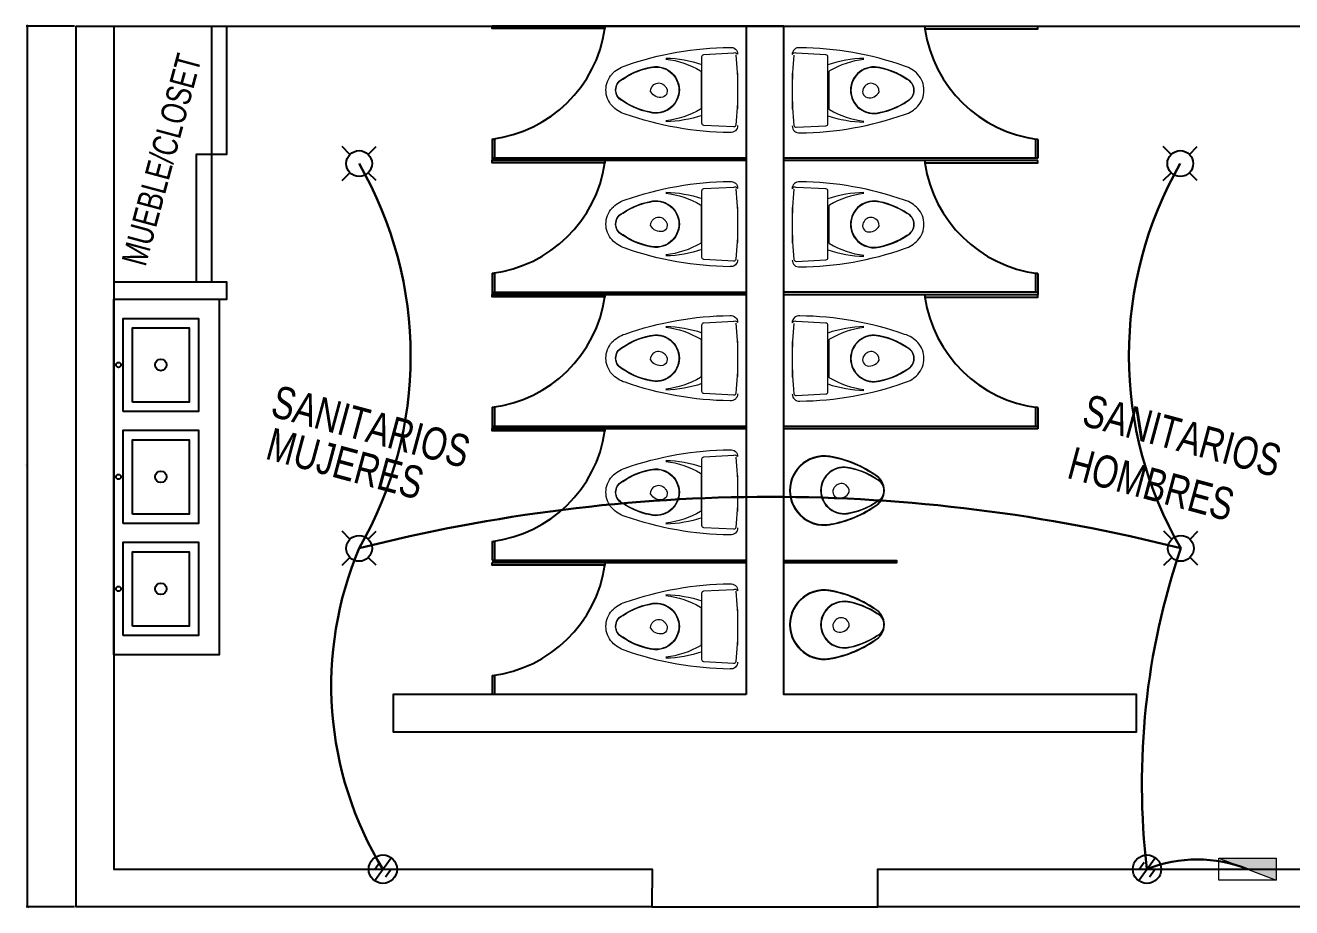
# Model space of a CAD drawing. Header units: millimetres. Extents: x 2875 to 3081, y 1731 to 1865.
# Drawn here: x 2874.9 to 2988.3, y 1778.3 to 1857.3 of the extents above; entities that cross this region are included whole.
import ezdxf

# ---------------------------------------------------------------- set-up
doc = ezdxf.new("R2010")
doc.units = ezdxf.units.MM
doc.layers.add('COTAS', color=202, linetype='Continuous', lineweight=0)
doc.layers.add('MOVILIARIO SANITARIO', color=142, linetype='Continuous', lineweight=0)
doc.layers.add('www.dwgautocad.com', color=7, linetype='Continuous')
doc.styles.add('ARRAY BASE$0$STYLE1', font='swissc.ttf', dxfattribs={"width": 0.9})
doc.styles.get("Standard").update_dxf_attribs({"font": 'arial.ttf'})
doc.dimstyles.new('metros anotativo', dxfattribs={"dimtxt": 0.12, "dimasz": 0.15, "dimexe": 0.125, "dimexo": 0.15, "dimgap": 0.0652, "dimtad": 1, "dimzin": 1, "dimdsep": 46, "dimtxsty": 'Standard', "dimblk": 'OBLIQUE', "dimcen": 0, "dimadec": 0, "dimazin": 0, "dimtfac": 1, "dimtix": 1, "dimtmove": 0, "dimatfit": 3, "dimfxl": 0.3, "dimarcsym": 0})

# ---------------------------------------------------------------- blocks, each defined once
blk = doc.blocks.new('TAZA')
at = {"lineweight": 0}
for p, q in [((165.5389, 500.0497), (165.3809, 500.0579)), ((165.5498, 499.8612), (165.5498, 500.0382)), ((165.3598, 499.9512), (165.3598, 499.7615)), ((165.5544, 499.9576), (165.5544, 499.8612)), ((165.5499, 499.6842), (165.5498, 499.8612)), ((165.5544, 499.8612), (165.5545, 499.7647)), ((165.3809, 499.6644), (165.539, 499.6727))]:
    blk.add_line(p, q, dxfattribs=at)
for centre, radius, start, end in [((165.3966, 500.0509), 0.0368, 84.189, 180.01), ((165.374, 500.0433), 0.0161, 64.904, 152.06013), ((167.1924, 499.8617), 1.8326, 174.16613, 180.01759), ((165.3845, 498.3654), 1.7222, 70.56938, 89.47271), ((165.5383, 500.0382), 0.0115, 0.01, 87.01), ((165.7581, 499.382), 0.6489, 91.47367, 108.71939), ((165.5613, 499.9577), 0.00691, 120.29354, 180.01), ((165.7975, 499.5533), 0.4752, 96.78563, 120.29354), ((165.7939, 499.8612), 0.1243, 75.1531, 180.01), ((165.7939, 499.8612), 0.1216, 77.25801, 180.01), ((165.7526, 499.6042), 0.3843, 54.75384, 82.7148), ((165.7507, 499.5978), 0.3884, 55.83157, 81.76985), ((165.9139, 499.8421), 0.1537, 42.34763, 73.53768), ((165.7794, 499.8554), 0.0428, 355.25829, 149.96856), ((165.9438, 499.8613), 0.0631, 0.01, 66.52644), ((165.9438, 499.8613), 0.0645, 0.01, 61.67657), ((165.9336, 499.8613), 0.1262, 0.01, 41.96988), ((167.1924, 499.8612), 1.8326, 180.00241, 185.85387), ((165.7939, 499.8612), 0.1243, 180.01, 284.8669), ((165.7939, 499.8612), 0.1216, 180.01, 282.76199), ((165.768, 499.8547), 0.034, 139.25036, 252.70004), ((165.7695, 499.8814), 0.0602, 258.98417, 330.70607), ((165.9438, 499.8613), 0.0631, 293.49356, 0.01), ((165.9438, 499.8613), 0.0645, 298.34343, 0.01), ((165.9336, 499.8613), 0.1262, 318.05012, 0.01), ((165.5614, 499.7647), 0.00691, 180.01, 239.72646), ((165.7525, 500.1182), 0.3843, 277.3052, 305.26616), ((165.7506, 500.1247), 0.3884, 278.25015, 304.18843), ((165.9138, 499.8804), 0.1537, 286.48232, 317.67237), ((165.384, 501.3569), 1.7222, 270.54729, 289.45062), ((165.7579, 500.3405), 0.6489, 251.30061, 268.54633), ((165.7974, 500.1691), 0.4752, 239.72646, 263.23437), ((165.3967, 499.6715), 0.0368, 180.01, 275.831), ((165.3804, 499.6754), 0.0111, 185.85387, 273.01), ((165.5383, 499.6842), 0.0115, 273.01, 0.01)]:
    blk.add_arc(centre, radius, start, end, dxfattribs=at)
blk = doc.blocks.new('2')
at = {"layer": 'www.dwgautocad.com'}
for p, q in [((-3.6212, 5.9463), (-3.6629, 5.9881)), ((-3.524, 5.9463), (-3.4822, 5.9881)), ((-3.6629, 5.8074), (-3.6212, 5.8491)), ((-3.4822, 5.8074), (-3.524, 5.8491))]:
    blk.add_line(p, q, dxfattribs=at)
blk.add_circle((-3.5726, 5.8977), 0.0687, dxfattribs=at)
blk = doc.blocks.new('5')
at = {"layer": 'www.dwgautocad.com'}
for p, q in [((-3.6071, 5.0938), (-3.5186, 5.2162)), ((-3.6048, 5.1552), (-3.5783, 5.1919)), ((-3.5496, 5.1152), (-3.523, 5.1519))]:
    blk.add_line(p, q, dxfattribs=at)
blk.add_circle((-3.5629, 5.155), 0.0755, dxfattribs=at)
blk = doc.blocks.new('1')
at = {"layer": 'www.dwgautocad.com', "lineweight": 0}
h = blk.add_hatch(color=256, dxfattribs=at)
h.dxf.hatch_style = 1
h.paths.add_polyline_path([(-3.3828, 6.1822), (-3.6885, 6.1822), (-3.3828, 6.0655)])
blk.add_line((-3.6885, 6.1822), (-3.3828, 6.0655), dxfattribs=at)
blk.add_lwpolyline([(-3.6885, 6.1822), (-3.3828, 6.1822), (-3.3828, 6.0655), (-3.6885, 6.0655)], close=True, dxfattribs=at)
blk = doc.blocks.new('_Oblique')
at = {"color": 0, "linetype": 'ByBlock', "lineweight": -2}
blk.add_line((-0.5, -0.5), (0.5, 0.5), dxfattribs=at)
blk = doc.blocks.new('*D92')
at = {"layer": 'COTAS', "color": 0, "lineweight": -2, "ltscale": 2, "transparency": 16777216}
for p, q in [((2879.27, 1857.27), (2874.95, 1857.27)), ((2875.08, 1778.4), (2875.08, 1857.27)), ((2879.27, 1778.4), (2874.95, 1778.4))]:
    blk.add_line(p, q, dxfattribs=at)
at = {"layer": 'Defpoints', "color": 0, "ltscale": 2, "transparency": 16777216}
for p in [(2875.08, 1857.27), (2879.42, 1857.27), (2879.42, 1778.4)]:
    blk.add_point(p, dxfattribs=at)
at = {"layer": 'COTAS', "color": 0, "lineweight": -2, "ltscale": 2, "transparency": 16777216, "xscale": 0.15, "yscale": 0.15, "zscale": 0.15}
for p, rotation in [((2875.08, 1857.27), 90), ((2875.08, 1778.4), 270)]:
    blk.add_blockref('_Oblique', p, dxfattribs=dict(at, rotation=rotation))
at = {"layer": 'COTAS', "color": 0, "ltscale": 2, "transparency": 16777216, "insert": (2874.95, 1817.83), "char_height": 0.12, "attachment_point": 5, "rotation": 90}
blk.add_mtext('78.87', dxfattribs=at)

msp = doc.modelspace()

# ---------------------------------------------------------------- linework, layer by layer
for p, q in [((2879.419, 1857.266), (2882.79, 1857.266)), ((2939.414, 1857.266), (2916.663, 1857.266)), ((2916.663, 1847.154), (2916.663, 1845.469)), ((2916.663, 1847.154), (2916.877, 1847.154)), ((2916.877, 1847.154), (2916.877, 1845.469)), ((2965.534, 1847.126), (2965.32, 1847.126)), ((2965.32, 1847.126), (2965.32, 1845.44)), ((2965.534, 1847.126), (2965.534, 1845.44)), ((2916.663, 1845.469), (2939.414, 1845.469)), ((2916.663, 1845.469), (2916.663, 1845.255)), ((2916.663, 1845.255), (2939.414, 1845.255)), ((2939.414, 1845.255), (2916.663, 1845.255)), ((2965.534, 1845.44), (2942.784, 1845.44)), ((2965.534, 1845.226), (2942.784, 1845.226)), ((2916.663, 1835.144), (2916.663, 1833.458)), ((2916.663, 1835.144), (2916.877, 1835.144)), ((2916.877, 1835.144), (2916.877, 1833.458)), ((2965.534, 1835.115), (2965.32, 1835.115)), ((2965.32, 1835.115), (2965.32, 1833.43)), ((2965.534, 1835.115), (2965.534, 1833.43)), ((2916.663, 1833.458), (2939.414, 1833.458)), ((2916.663, 1833.458), (2916.663, 1833.244)), ((2916.663, 1833.244), (2939.414, 1833.244)), ((2939.414, 1833.244), (2916.663, 1833.244)), ((2965.534, 1833.43), (2942.784, 1833.43)), ((2965.534, 1833.216), (2942.784, 1833.216)), ((2965.534, 1833.43), (2965.534, 1833.216)), ((2916.663, 1823.133), (2916.663, 1821.448)), ((2916.663, 1823.133), (2916.877, 1823.133)), ((2916.877, 1823.133), (2916.877, 1821.448)), ((2965.534, 1823.104), (2965.32, 1823.104)), ((2965.32, 1823.104), (2965.32, 1821.419)), ((2965.534, 1823.104), (2965.534, 1821.419)), ((2916.663, 1821.448), (2939.414, 1821.448)), ((2916.663, 1821.448), (2916.663, 1821.234)), ((2916.663, 1821.234), (2939.414, 1821.234)), ((2939.414, 1821.234), (2916.663, 1821.234)), ((2965.534, 1821.419), (2942.784, 1821.419)), ((2965.534, 1821.205), (2942.784, 1821.205)), ((2965.534, 1821.419), (2965.534, 1821.205)), ((2916.663, 1811.122), (2916.663, 1809.437)), ((2916.663, 1811.122), (2916.877, 1811.122)), ((2916.877, 1811.122), (2916.877, 1809.437)), ((2916.663, 1809.437), (2939.414, 1809.437)), ((2916.663, 1809.223), (2939.414, 1809.223)), ((2939.414, 1809.223), (2916.663, 1809.223)), ((2916.663, 1799.112), (2916.663, 1797.427)), ((2916.663, 1799.112), (2916.877, 1799.112)), ((2916.877, 1799.112), (2916.877, 1797.427)), ((2930.987, 1778.397), (2951.21, 1778.397))]:
    msp.add_line(p, q)
for points in [[(2882.79, 1857.266), (2882.79, 1781.768), (2930.988, 1781.768), (2930.987, 1778.397), (2879.419, 1778.397), (2879.419, 1857.266), (3002.778, 1857.266)], [(2891.553, 1857.266), (2891.553, 1834.344), (2890.205, 1834.344), (2890.205, 1845.805), (2892.901, 1845.805), (2892.901, 1857.266)], [(2882.79, 1832.827), (2892.901, 1832.827), (2892.901, 1834.344), (2882.79, 1834.344)], [(2882.79, 1832.827), (2892.227, 1832.827), (2892.227, 1800.976), (2882.79, 1800.976), (2882.79, 1832.827)], [(3002.778, 1820.241), (3002.778, 1778.397), (2951.21, 1778.397), (2951.211, 1781.768), (2999.408, 1781.768), (2999.408, 1832.827)], [(2883.633, 1822.758), (2883.633, 1831.1), (2890.373, 1831.1), (2890.373, 1822.758), (2883.633, 1822.758)], [(2883.633, 1812.731), (2883.633, 1821.073), (2890.373, 1821.073), (2890.373, 1812.731), (2883.633, 1812.731)], [(2883.633, 1802.704), (2883.633, 1811.046), (2890.373, 1811.046), (2890.373, 1802.704), (2883.633, 1802.704)], [(2942.784, 1809.408), (2952.895, 1809.408), (2952.895, 1809.194), (2942.784, 1809.194), (2942.784, 1809.408)]]:
    msp.add_lwpolyline(points)
for points in [[(2939.414, 1797.427), (2907.816, 1797.427), (2907.816, 1794.056), (2974.382, 1794.056), (2974.382, 1797.427), (2942.784, 1797.427), (2942.784, 1857.266), (2939.414, 1857.266)], [(2916.663, 1857.266), (2926.774, 1857.266), (2926.774, 1857.052), (2916.663, 1857.052)], [(2965.534, 1857.237), (2955.423, 1857.237), (2955.423, 1857.023), (2965.534, 1857.023)], [(2916.663, 1845.255), (2926.774, 1845.255), (2926.774, 1845.041), (2916.663, 1845.041)], [(2965.534, 1845.226), (2955.423, 1845.226), (2955.423, 1845.012), (2965.534, 1845.012)], [(2916.663, 1833.244), (2926.774, 1833.244), (2926.774, 1833.03), (2916.663, 1833.03)], [(2965.534, 1833.216), (2955.423, 1833.216), (2955.423, 1833.002), (2965.534, 1833.002)], [(2884.475, 1823.601), (2884.475, 1830.257), (2889.531, 1830.257), (2889.531, 1823.601)], [(2916.663, 1821.234), (2926.774, 1821.234), (2926.774, 1821.02), (2916.663, 1821.02)], [(2884.475, 1813.573), (2884.475, 1820.23), (2889.531, 1820.23), (2889.531, 1813.573)], [(2884.475, 1803.546), (2884.475, 1810.203), (2889.531, 1810.203), (2889.531, 1803.546)], [(2916.663, 1809.223), (2926.774, 1809.223), (2926.774, 1809.009), (2916.663, 1809.009)]]:
    msp.add_lwpolyline(points, close=True)
for centre, radius in [((2883.211, 1826.929), 0.219), ((2887.003, 1826.929), 0.517), ((2883.211, 1816.902), 0.219), ((2887.003, 1816.902), 0.517), ((2883.211, 1806.875), 0.219), ((2887.003, 1806.875), 0.517)]:
    msp.add_circle(centre, radius)
for centre, start, end in [((2915.211, 1858.752), 277.13734, 351.63698), ((2966.987, 1858.723), 188.36302, 262.86266), ((2915.211, 1846.741), 277.13734, 351.63698), ((2966.987, 1846.712), 188.36302, 262.86266), ((2915.211, 1834.73), 277.13734, 351.63698), ((2966.987, 1834.702), 188.36302, 262.86266), ((2915.211, 1822.72), 277.13734, 351.63698), ((2915.211, 1810.709), 277.13734, 351.63698)]:
    msp.add_arc(centre, 11.688, start, end)
at = {"color": 114, "lineweight": 30, "true_color": 0x139b48}
for centre, radius, start, end in [((2874.918, 1827.731), 34.456, 330, 30), ((3008.067, 1827.772), 34.374, 150, 210.15744), ((2941.552, 1666.028), 149.087, 75.71198, 104.28802), ((2933.848, 1798.214), 31.579, 157.09818, 211.3855), ((3040.085, 1789.45), 65.23, 161.17081, 186.76396), ((2979.811, 1770.536), 12.1, 68.16002, 111.83998)]:
    msp.add_arc(centre, radius, start, end, dxfattribs=at)
at = {"layer": 'MOVILIARIO SANITARIO', "lineweight": 0}
for centre, radius, start, end in [((2946.42, 1815.679), 3.118, 75.1531, 180.01), ((2946.42, 1815.679), 3.049, 77.25801, 180.01), ((2945.384, 1809.233), 9.636, 54.75384, 82.7148), ((2945.338, 1809.071), 9.741, 55.83157, 81.76985), ((2948.183, 1815.679), 2.095, 75.1531, 180.01), ((2948.183, 1815.679), 2.049, 77.25801, 180.01), ((2947.487, 1811.347), 6.476, 54.75384, 82.7148), ((2947.456, 1811.239), 6.546, 55.83157, 81.76985), ((2950.178, 1815.679), 1.582, 0.01, 66.52644), ((2950.178, 1815.679), 1.617, 0.01, 61.67657), ((2950.708, 1815.679), 1.063, 0.01, 66.52644), ((2946.42, 1815.679), 3.118, 180.01, 284.8669), ((2946.42, 1815.679), 3.049, 180.01, 282.76199), ((2948.183, 1815.679), 2.095, 180.01, 284.8669), ((2948.183, 1815.679), 2.049, 180.01, 282.76199), ((2947.747, 1815.568), 0.572, 139.25036, 252.70004), ((2947.938, 1815.581), 0.721, 355.25829, 149.96856), ((2947.771, 1816.018), 1.015, 258.98417, 330.70607), ((2950.178, 1815.679), 1.582, 293.49356, 0.01), ((2950.178, 1815.679), 1.617, 298.34343, 0.01), ((2950.708, 1815.679), 1.063, 293.49356, 0.01), ((2950.708, 1815.679), 1.087, 0.01, 61.67657), ((2950.708, 1815.679), 1.087, 298.34343, 0.01), ((2947.485, 1820.01), 6.476, 277.3052, 305.26616), ((2947.454, 1820.119), 6.546, 278.25015, 304.18843), ((2945.382, 1822.124), 9.636, 277.3052, 305.26616), ((2945.335, 1822.286), 9.741, 278.25015, 304.18843), ((2946.42, 1803.668), 3.118, 75.1531, 180.01), ((2946.42, 1803.668), 3.049, 77.25801, 180.01), ((2945.384, 1797.222), 9.636, 54.75384, 82.7148), ((2945.338, 1797.06), 9.741, 55.83157, 81.76985), ((2948.183, 1803.668), 2.095, 75.1531, 180.01), ((2948.183, 1803.668), 2.049, 77.25801, 180.01), ((2947.487, 1799.337), 6.476, 54.75384, 82.7148), ((2947.456, 1799.228), 6.546, 55.83157, 81.76985), ((2947.938, 1803.571), 0.721, 355.25829, 149.96856), ((2950.178, 1803.669), 1.582, 0.01, 66.52644), ((2950.178, 1803.669), 1.617, 0.01, 61.67657), ((2950.708, 1803.669), 1.063, 0.01, 66.52644), ((2950.708, 1803.669), 1.087, 0.01, 61.67657), ((2946.42, 1803.668), 3.118, 180.01, 284.8669), ((2946.42, 1803.668), 3.049, 180.01, 282.76199), ((2948.183, 1803.668), 2.095, 180.01, 284.8669), ((2948.183, 1803.668), 2.049, 180.01, 282.76199), ((2947.747, 1803.558), 0.572, 139.25036, 252.70004), ((2947.771, 1804.008), 1.015, 258.98417, 330.70607), ((2950.178, 1803.669), 1.582, 293.49356, 0.01), ((2950.178, 1803.669), 1.617, 298.34343, 0.01), ((2950.708, 1803.669), 1.063, 293.49356, 0.01), ((2950.708, 1803.669), 1.087, 298.34343, 0.01), ((2945.382, 1810.113), 9.636, 277.3052, 305.26616), ((2945.335, 1810.275), 9.741, 278.25015, 304.18843), ((2947.485, 1808), 6.476, 277.3052, 305.26616), ((2947.454, 1808.108), 6.546, 278.25015, 304.18843)]:
    msp.add_arc(centre, radius, start, end, dxfattribs=at)

# ---------------------------------------------------------------- block references
at = {"layer": 'MOVILIARIO SANITARIO', "color": 1, "yscale": 16.85225357646481, "zscale": 16.85225357646481}
for p, xscale in [((5725.343, -6572.234), -16.85225357646481), ((156.855, -6572.263), 16.85225357646481), ((5725.343, -6584.245), -16.85225357646481), ((156.855, -6584.273), 16.85225357646481), ((5725.343, -6596.255), -16.85225357646481), ((156.855, -6596.284), 16.85225357646481), ((5725.343, -6608.266), -16.85225357646481), ((5725.343, -6620.276), -16.85225357646481)]:
    msp.add_blockref('TAZA', p, dxfattribs=dict(at, xscale=xscale))
at = {"layer": 'www.dwgautocad.com', "xscale": 16.85225357646481, "yscale": 16.85225357646481, "zscale": 16.85225357646481}
for name, p in [('2', (2964.964, 1745.569)), ('2', (3038.504, 1745.569)), ('2', (2964.964, 1711.113)), ('2', (3038.552, 1711.113)), ('5', (2966.932, 1694.894)), ('5', (3035.352, 1694.894)), ('1', (3043.896, 1678.567))]:
    msp.add_blockref(name, p, dxfattribs=at)

# ---------------------------------------------------------------- texts
at = {"lineweight": 0, "style": 'ARRAY BASE$0$STYLE1', "width": 0.9}
for s, height, rotation, p in [('MUEBLE/CLOSET', 2.24296, 74.95, (2885.629, 1835.656)), ('SANITARIOS', 2.896, 344.95, (2896.716, 1822.367)), ('SANITARIOS', 2.896, 344.95, (2969.36, 1821.551)), ('MUJERES', 2.896, 344.95, (2896.258, 1818.551)), ('HOMBRES', 2.896, 344.95, (2968.031, 1816.838))]:
    msp.add_text(s, height=height, rotation=rotation, dxfattribs=at).set_placement(p)

# ---------------------------------------------------------------- dimensions: what is measured, and where the dimension line sits
at = {"layer": 'COTAS', "ltscale": 2}
dim = msp.add_linear_dim(base=(2875.076, 1857.266), p1=(2879.419, 1778.397), p2=(2879.419, 1857.266), angle=90, dimstyle='metros anotativo', dxfattribs=at)
dim.commit()
dim.dimension.update_dxf_attribs({"geometry": '*D92', "text_midpoint": (2874.95, 1817.831)})

doc.saveas('drawing.dxf')
